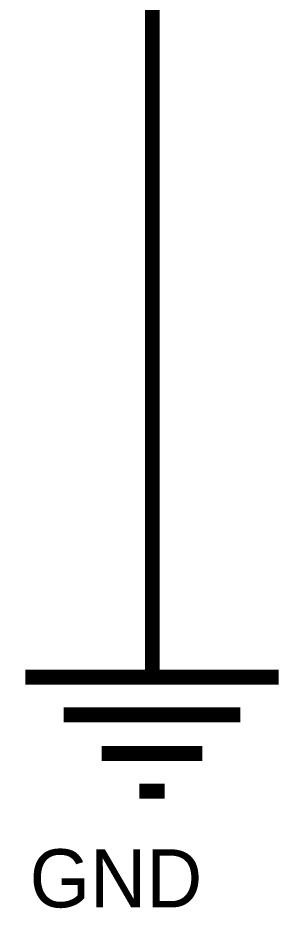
# Model space of a CAD drawing. Header units: inches. Extents: x 0 to 31.5, y 0 to 22.3.
# Drawn here: x 13.495 to 13.707, y 17.117 to 17.821 of the extents above; entities that cross this region are included whole.
import ezdxf

# ---------------------------------------------------------------- set-up
doc = ezdxf.new("R2010")
doc.units = ezdxf.units.IN
doc.header["$MEASUREMENT"] = 0
doc.layers.add('Sheet', color=255, linetype='Continuous')

msp = doc.modelspace()

# ---------------------------------------------------------------- linework, layer by layer
at = {"layer": 'Sheet'}
for points in [[(13.60097, 17.89995, 0.0118, 0.0118, 0), (13.60097, 17.39977, 0.0118, 0.0118, 0)], [(13.60097, 17.39977, 0.0118, 0.0118, 0), (13.60097, 17.29984, 0.0118, 0.0118, 0)], [(13.50049, 17.29984, 0.0118, 0.0118, 0), (13.70087, 17.29984, 0.0118, 0.0118, 0)], [(13.53092, 17.26998, 0.0118, 0.0118, 0), (13.67044, 17.26998, 0.0118, 0.0118, 0)], [(13.56078, 17.23954, 0.0118, 0.0118, 0), (13.64058, 17.23954, 0.0118, 0.0118, 0)], [(13.59063, 17.20968, 0.0118, 0.0118, 0), (13.61073, 17.20968, 0.0118, 0.0118, 0)]]:
    msp.add_lwpolyline(points, format="xyseb", dxfattribs=at)

# ---------------------------------------------------------------- texts
msp.add_text('GND', height=0.045941, dxfattribs=at).set_placement((13.50394, 17.1178))

doc.saveas('drawing.dxf')
